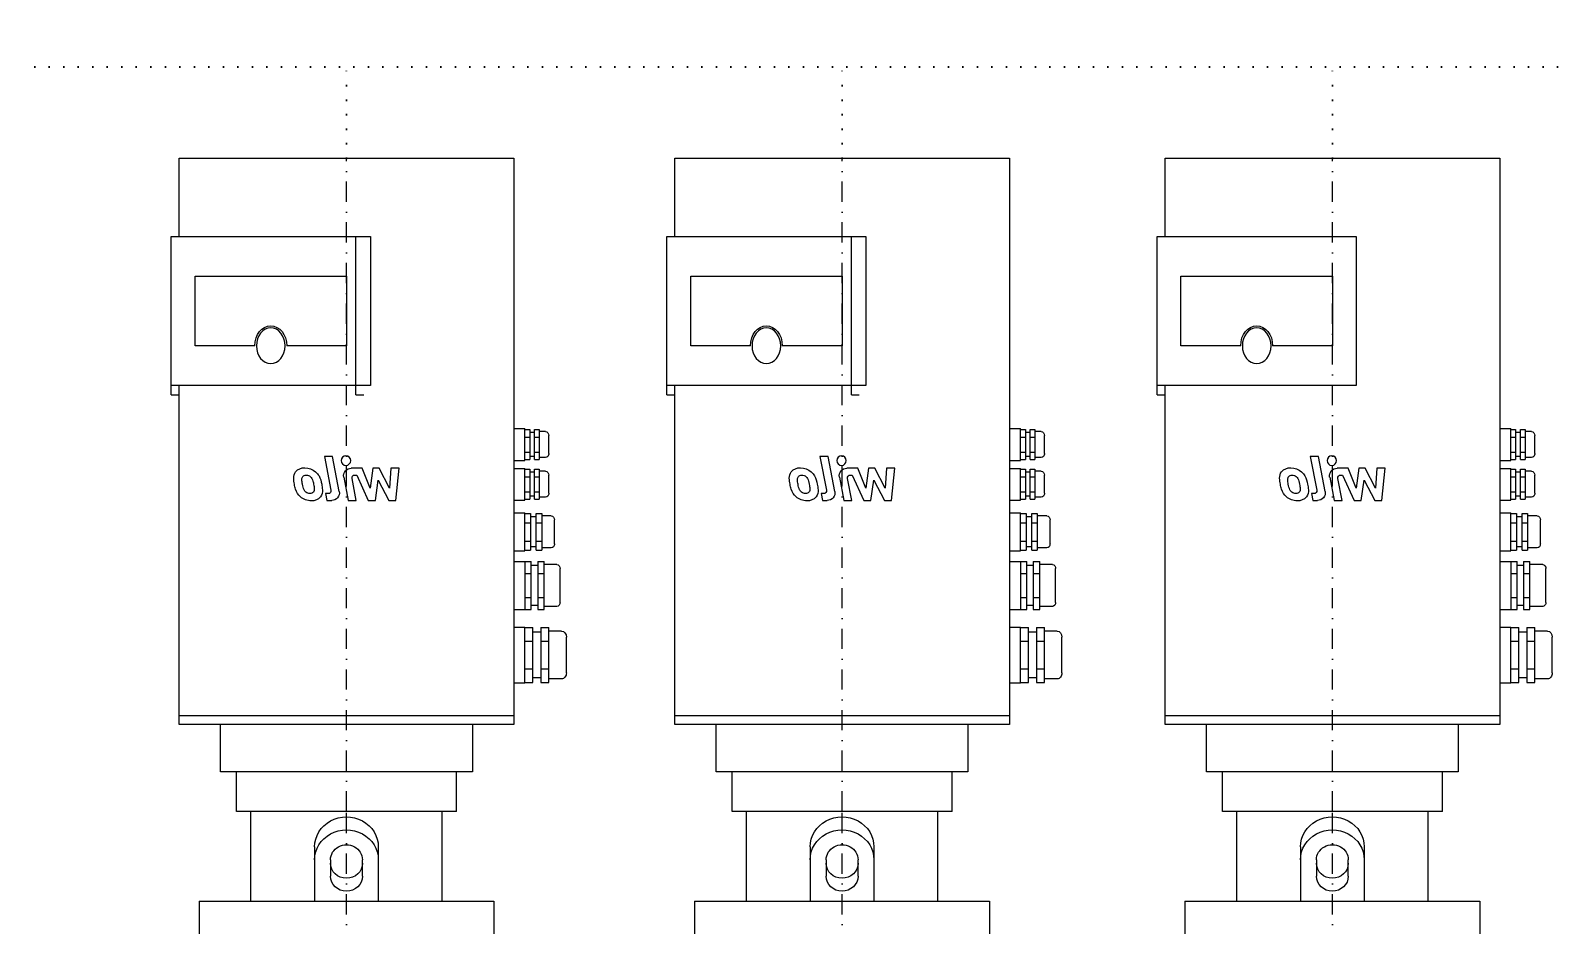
# Model space of a CAD drawing. Header units: millimetres. Extents: x 0 to 53377, y 0 to 36189.
# Drawn here: x 31597 to 32557, y 27468 to 28028 of the extents above; entities that cross this region are included whole.
import ezdxf
from ezdxf import colors
from ezdxf.entities.mleader import LeaderData, LeaderLine
from ezdxf.math import Vec2, Vec3

# ---------------------------------------------------------------- set-up
doc = ezdxf.new("R2010")
doc.units = ezdxf.units.MM
doc.linetypes.add('ACAD_ISO07W100', pattern=[3, 0, -3])
doc.linetypes.add('DASHDOT', pattern=[25.4, 12.7, -6.35, 0, -6.35])
for name, color, linetype, lineweight in [('CP_AXIS', 251, 'DASHDOT', 5), ('CP_DETAL', 251, 'Continuous', 5), ('MC-SAN-ECHIPAMENTE', 7, 'Continuous', 0), ('SAN-MC-Circuit_Informatii', 83, 'ACAD_ISO07W100', 25)]:
    doc.layers.add(name, color=color, linetype=linetype, lineweight=lineweight)
doc.layers.add('MC-SAN-VANE', color=7, linetype='Continuous')
doc.styles.get("Standard").update_dxf_attribs({"font": 'arial.ttf'})

# ---------------------------------------------------------------- blocks, each defined once
blk = doc.blocks.new('A$C2BDD4CF9')
at = {"color": 7, "lineweight": 5, "extrusion": (0, 1, 0)}
for p, q in [((-336.3, 1280), (-336.3, 924.65)), ((-126.3, 1280), (-336.3, 1280)), ((-126.3, 1230.73), (-126.3, 1280)), ((-28.64, 1280), (-28.64, 924.65)), ((181.36, 1280), (-28.64, 1280)), ((181.36, 1230.73), (181.36, 1280)), ((282.35, 1280), (282.35, 924.65)), ((492.35, 1280), (282.35, 1280)), ((282.35, 1280), (282.35, 924.65)), ((492.35, 1280), (282.35, 1280)), ((492.35, 1230.73), (492.35, 1280)), ((492.35, 1230.73), (492.35, 1280)), ((-121.3, 1230.73), (-246.3, 1230.73)), ((-246.3, 1230.73), (-246.3, 1137.34)), ((-121.3, 1131.35), (-121.3, 1230.73)), ((186.36, 1230.73), (61.36, 1230.73)), ((61.36, 1230.73), (61.36, 1137.34)), ((70.53, 1131.35), (70.53, 1230.73)), ((186.36, 1131.35), (186.36, 1230.73)), ((497.35, 1230.73), (372.35, 1230.73)), ((372.35, 1230.73), (372.35, 1137.34)), ((497.35, 1230.73), (372.35, 1230.73)), ((372.35, 1230.73), (372.35, 1137.34)), ((381.51, 1131.35), (381.51, 1230.73)), ((381.51, 1131.35), (381.51, 1230.73)), ((497.35, 1131.35), (497.35, 1230.73)), ((497.35, 1131.35), (497.35, 1230.73)), ((-136.3, 1205.83), (-231.3, 1205.83)), ((-231.3, 1205.83), (-231.3, 1162.25)), ((-136.3, 1162.25), (-136.3, 1205.83)), ((171.36, 1205.83), (76.36, 1205.83)), ((76.36, 1205.83), (76.36, 1162.25)), ((171.36, 1162.25), (171.36, 1205.83)), ((482.35, 1205.83), (387.35, 1205.83)), ((387.35, 1205.83), (387.35, 1162.25)), ((482.35, 1205.83), (387.35, 1205.83)), ((387.35, 1205.83), (387.35, 1162.25)), ((482.35, 1162.25), (482.35, 1205.83)), ((482.35, 1162.25), (482.35, 1205.83)), ((-231.3, 1162.25), (-193.8, 1162.25)), ((-173.8, 1162.25), (-136.3, 1162.25)), ((76.36, 1162.25), (113.86, 1162.25)), ((133.86, 1162.25), (171.36, 1162.25)), ((387.35, 1162.25), (424.85, 1162.25)), ((387.35, 1162.25), (424.85, 1162.25)), ((444.85, 1162.25), (482.35, 1162.25)), ((444.85, 1162.25), (482.35, 1162.25)), ((-246.3, 1137.34), (-121.3, 1137.34)), ((-126.3, 924.65), (-126.3, 1137.34)), ((61.36, 1137.34), (186.36, 1137.34)), ((181.36, 924.65), (181.36, 1137.34)), ((372.35, 1137.34), (497.35, 1137.34)), ((372.35, 1137.34), (497.35, 1137.34)), ((492.35, 924.65), (492.35, 1137.34)), ((492.35, 924.65), (492.35, 1137.34)), ((-121.3, 1131.35), (-126.3, 1131.35)), ((70.53, 1131.35), (65.53, 1131.35)), ((186.36, 1131.35), (181.36, 1131.35)), ((381.51, 1131.35), (376.51, 1131.35)), ((381.51, 1131.35), (376.51, 1131.35)), ((497.35, 1131.35), (492.35, 1131.35)), ((497.35, 1131.35), (492.35, 1131.35)), ((-358.3, 1094.6), (-358.3, 1105.85)), ((-356.3, 1108.35), (-352.3, 1108.35)), ((-349.3, 1109.61), (-352.3, 1109.61)), ((-349.3, 1104.92), (-352.3, 1104.92)), ((-349.3, 1107.73), (-346.3, 1107.73)), ((-343.3, 1109.61), (-346.3, 1109.61)), ((-343.3, 1104.92), (-346.3, 1104.92)), ((-336.3, 1110.23), (-343.3, 1110.23)), ((-50.64, 1094.6), (-50.64, 1105.85)), ((-48.64, 1108.35), (-44.64, 1108.35)), ((-41.64, 1109.61), (-44.64, 1109.61)), ((-41.64, 1104.92), (-44.64, 1104.92)), ((-41.64, 1107.73), (-38.64, 1107.73)), ((-35.64, 1109.61), (-38.64, 1109.61)), ((-35.64, 1104.92), (-38.64, 1104.92)), ((-28.64, 1110.23), (-35.64, 1110.23)), ((260.35, 1094.6), (260.35, 1105.85)), ((260.35, 1094.6), (260.35, 1105.85)), ((262.35, 1108.35), (266.35, 1108.35)), ((262.35, 1108.35), (266.35, 1108.35)), ((269.35, 1109.61), (266.35, 1109.61)), ((269.35, 1109.61), (266.35, 1109.61)), ((269.35, 1104.92), (266.35, 1104.92)), ((269.35, 1104.92), (266.35, 1104.92)), ((269.35, 1107.73), (272.35, 1107.73)), ((269.35, 1107.73), (272.35, 1107.73)), ((275.35, 1109.61), (272.35, 1109.61)), ((275.35, 1109.61), (272.35, 1109.61)), ((275.35, 1104.92), (272.35, 1104.92)), ((275.35, 1104.92), (272.35, 1104.92)), ((282.35, 1110.23), (275.35, 1110.23)), ((282.35, 1110.23), (275.35, 1110.23)), ((-349.3, 1095.54), (-352.3, 1095.54)), ((-343.3, 1095.54), (-346.3, 1095.54)), ((-41.64, 1095.54), (-44.64, 1095.54)), ((-35.64, 1095.54), (-38.64, 1095.54)), ((269.35, 1095.54), (266.35, 1095.54)), ((269.35, 1095.54), (266.35, 1095.54)), ((275.35, 1095.54), (272.35, 1095.54)), ((275.35, 1095.54), (272.35, 1095.54)), ((-356.3, 1092.1), (-352.3, 1092.1)), ((-349.3, 1090.85), (-352.3, 1090.85)), ((-349.3, 1092.73), (-346.3, 1092.73)), ((-343.3, 1090.85), (-346.3, 1090.85)), ((-336.3, 1090.23), (-343.3, 1090.23)), ((-48.64, 1092.1), (-44.64, 1092.1)), ((-41.64, 1090.85), (-44.64, 1090.85)), ((-41.64, 1092.73), (-38.64, 1092.73)), ((-35.64, 1090.85), (-38.64, 1090.85)), ((-28.64, 1090.23), (-35.64, 1090.23)), ((262.35, 1092.1), (266.35, 1092.1)), ((262.35, 1092.1), (266.35, 1092.1)), ((269.35, 1090.85), (266.35, 1090.85)), ((269.35, 1090.85), (266.35, 1090.85)), ((269.35, 1092.73), (272.35, 1092.73)), ((269.35, 1092.73), (272.35, 1092.73)), ((275.35, 1090.85), (272.35, 1090.85)), ((275.35, 1090.85), (272.35, 1090.85)), ((282.35, 1090.23), (275.35, 1090.23)), ((282.35, 1090.23), (275.35, 1090.23)), ((-358.3, 1069.7), (-358.3, 1080.95)), ((-356.3, 1083.45), (-352.3, 1083.45)), ((-349.3, 1084.7), (-352.3, 1084.7)), ((-349.3, 1080.01), (-352.3, 1080.01)), ((-349.3, 1082.82), (-346.3, 1082.82)), ((-343.3, 1084.7), (-346.3, 1084.7)), ((-343.3, 1080.01), (-346.3, 1080.01)), ((-336.3, 1085.32), (-343.3, 1085.32)), ((-50.64, 1069.7), (-50.64, 1080.95)), ((-48.64, 1083.45), (-44.64, 1083.45)), ((-41.64, 1084.7), (-44.64, 1084.7)), ((-41.64, 1080.01), (-44.64, 1080.01)), ((-41.64, 1082.82), (-38.64, 1082.82)), ((-35.64, 1084.7), (-38.64, 1084.7)), ((-35.64, 1080.01), (-38.64, 1080.01)), ((-28.64, 1085.32), (-35.64, 1085.32)), ((260.35, 1069.7), (260.35, 1080.95)), ((260.35, 1069.7), (260.35, 1080.95)), ((262.35, 1083.45), (266.35, 1083.45)), ((262.35, 1083.45), (266.35, 1083.45)), ((269.35, 1084.7), (266.35, 1084.7)), ((269.35, 1084.7), (266.35, 1084.7)), ((269.35, 1080.01), (266.35, 1080.01)), ((269.35, 1080.01), (266.35, 1080.01)), ((269.35, 1082.82), (272.35, 1082.82)), ((269.35, 1082.82), (272.35, 1082.82)), ((275.35, 1084.7), (272.35, 1084.7)), ((275.35, 1084.7), (272.35, 1084.7)), ((275.35, 1080.01), (272.35, 1080.01)), ((275.35, 1080.01), (272.35, 1080.01)), ((282.35, 1085.32), (275.35, 1085.32)), ((282.35, 1085.32), (275.35, 1085.32)), ((-356.3, 1067.2), (-352.3, 1067.2)), ((-349.3, 1070.63), (-352.3, 1070.63)), ((-349.3, 1067.82), (-346.3, 1067.82)), ((-343.3, 1070.63), (-346.3, 1070.63)), ((-48.64, 1067.2), (-44.64, 1067.2)), ((-41.64, 1070.63), (-44.64, 1070.63)), ((-41.64, 1067.82), (-38.64, 1067.82)), ((-35.64, 1070.63), (-38.64, 1070.63)), ((262.35, 1067.2), (266.35, 1067.2)), ((262.35, 1067.2), (266.35, 1067.2)), ((269.35, 1070.63), (266.35, 1070.63)), ((269.35, 1070.63), (266.35, 1070.63)), ((269.35, 1067.82), (272.35, 1067.82)), ((269.35, 1067.82), (272.35, 1067.82)), ((275.35, 1070.63), (272.35, 1070.63)), ((275.35, 1070.63), (272.35, 1070.63)), ((-350.3, 1056.98), (-353.8, 1056.98)), ((-349.3, 1065.94), (-352.3, 1065.94)), ((-343.3, 1056.98), (-346.8, 1056.98)), ((-343.3, 1065.94), (-346.3, 1065.94)), ((-336.3, 1065.32), (-343.3, 1065.32)), ((-343.3, 1033.56), (-343.3, 1057.31)), ((-336.3, 1057.31), (-343.3, 1057.31)), ((-42.64, 1056.98), (-46.14, 1056.98)), ((-41.64, 1065.94), (-44.64, 1065.94)), ((-35.64, 1056.98), (-39.14, 1056.98)), ((-35.64, 1065.94), (-38.64, 1065.94)), ((-28.64, 1065.32), (-35.64, 1065.32)), ((-35.64, 1033.56), (-35.64, 1057.31)), ((-28.64, 1057.31), (-35.64, 1057.31)), ((268.35, 1056.98), (264.85, 1056.98)), ((268.35, 1056.98), (264.85, 1056.98)), ((269.35, 1065.94), (266.35, 1065.94)), ((269.35, 1065.94), (266.35, 1065.94)), ((275.35, 1056.98), (271.85, 1056.98)), ((275.35, 1056.98), (271.85, 1056.98)), ((275.35, 1065.94), (272.35, 1065.94)), ((275.35, 1065.94), (272.35, 1065.94)), ((282.35, 1065.32), (275.35, 1065.32)), ((282.35, 1065.32), (275.35, 1065.32)), ((275.35, 1033.56), (275.35, 1057.31)), ((282.35, 1057.31), (275.35, 1057.31)), ((275.35, 1033.56), (275.35, 1057.31)), ((282.35, 1057.31), (275.35, 1057.31)), ((-361.8, 1037.94), (-361.8, 1052.94)), ((-359.8, 1055.44), (-353.8, 1055.44)), ((-350.3, 1051.21), (-353.8, 1051.21)), ((-350.3, 1054.81), (-346.8, 1054.81)), ((-343.3, 1051.21), (-346.8, 1051.21)), ((-54.14, 1037.94), (-54.14, 1052.94)), ((-52.14, 1055.44), (-46.14, 1055.44)), ((-42.64, 1051.21), (-46.14, 1051.21)), ((-42.64, 1054.81), (-39.14, 1054.81)), ((-35.64, 1051.21), (-39.14, 1051.21)), ((256.85, 1037.94), (256.85, 1052.94)), ((256.85, 1037.94), (256.85, 1052.94)), ((258.85, 1055.44), (264.85, 1055.44)), ((258.85, 1055.44), (264.85, 1055.44)), ((268.35, 1051.21), (264.85, 1051.21)), ((268.35, 1051.21), (264.85, 1051.21)), ((268.35, 1054.81), (271.85, 1054.81)), ((268.35, 1054.81), (271.85, 1054.81)), ((275.35, 1051.21), (271.85, 1051.21)), ((275.35, 1051.21), (271.85, 1051.21)), ((-350.3, 1039.66), (-353.8, 1039.66)), ((-343.3, 1039.66), (-346.8, 1039.66)), ((-42.64, 1039.66), (-46.14, 1039.66)), ((-35.64, 1039.66), (-39.14, 1039.66)), ((268.35, 1039.66), (264.85, 1039.66)), ((268.35, 1039.66), (264.85, 1039.66)), ((275.35, 1039.66), (271.85, 1039.66)), ((275.35, 1039.66), (271.85, 1039.66)), ((-359.8, 1035.44), (-353.8, 1035.44)), ((-350.3, 1033.89), (-353.8, 1033.89)), ((-350.3, 1036.06), (-346.8, 1036.06)), ((-343.3, 1033.89), (-346.8, 1033.89)), ((-336.3, 1033.56), (-343.3, 1033.56)), ((-52.14, 1035.44), (-46.14, 1035.44)), ((-42.64, 1033.89), (-46.14, 1033.89)), ((-42.64, 1036.06), (-39.14, 1036.06)), ((-35.64, 1033.89), (-39.14, 1033.89)), ((-28.64, 1033.56), (-35.64, 1033.56)), ((258.85, 1035.44), (264.85, 1035.44)), ((258.85, 1035.44), (264.85, 1035.44)), ((268.35, 1033.89), (264.85, 1033.89)), ((268.35, 1033.89), (264.85, 1033.89)), ((268.35, 1036.06), (271.85, 1036.06)), ((268.35, 1036.06), (271.85, 1036.06)), ((275.35, 1033.89), (271.85, 1033.89)), ((275.35, 1033.89), (271.85, 1033.89)), ((282.35, 1033.56), (275.35, 1033.56)), ((282.35, 1033.56), (275.35, 1033.56)), ((-365.3, 1001.19), (-365.3, 1022.44)), ((-363.3, 1024.94), (-355.3, 1024.94)), ((-351.3, 1026.97), (-355.3, 1026.97)), ((-351.3, 1019.39), (-355.3, 1019.39)), ((-351.3, 1024.31), (-347.3, 1024.31)), ((-343.3, 1026.97), (-347.3, 1026.97)), ((-343.3, 1019.39), (-347.3, 1019.39)), ((-336.3, 1026.81), (-343.3, 1026.81)), ((-57.64, 1001.19), (-57.64, 1022.44)), ((-55.64, 1024.94), (-47.64, 1024.94)), ((-43.64, 1026.97), (-47.64, 1026.97)), ((-43.64, 1019.39), (-47.64, 1019.39)), ((-43.64, 1024.31), (-39.64, 1024.31)), ((-35.64, 1026.97), (-39.64, 1026.97)), ((-35.64, 1019.39), (-39.64, 1019.39)), ((-28.64, 1026.81), (-35.64, 1026.81)), ((253.35, 1001.19), (253.35, 1022.44)), ((253.35, 1001.19), (253.35, 1022.44)), ((255.35, 1024.94), (263.35, 1024.94)), ((255.35, 1024.94), (263.35, 1024.94)), ((267.35, 1026.97), (263.35, 1026.97)), ((267.35, 1026.97), (263.35, 1026.97)), ((267.35, 1019.39), (263.35, 1019.39)), ((267.35, 1019.39), (263.35, 1019.39)), ((267.35, 1024.31), (271.35, 1024.31)), ((267.35, 1024.31), (271.35, 1024.31)), ((275.35, 1026.97), (271.35, 1026.97)), ((275.35, 1026.97), (271.35, 1026.97)), ((275.35, 1019.39), (271.35, 1019.39)), ((275.35, 1019.39), (271.35, 1019.39)), ((282.35, 1026.81), (275.35, 1026.81)), ((282.35, 1026.81), (275.35, 1026.81)), ((-351.3, 1004.24), (-355.3, 1004.24)), ((-351.3, 999.31), (-347.3, 999.31)), ((-343.3, 1004.24), (-347.3, 1004.24)), ((-43.64, 1004.24), (-47.64, 1004.24)), ((-43.64, 999.31), (-39.64, 999.31)), ((-35.64, 1004.24), (-39.64, 1004.24)), ((267.35, 1004.24), (263.35, 1004.24)), ((267.35, 1004.24), (263.35, 1004.24)), ((267.35, 999.31), (271.35, 999.31)), ((267.35, 999.31), (271.35, 999.31)), ((275.35, 1004.24), (271.35, 1004.24)), ((275.35, 1004.24), (271.35, 1004.24)), ((-363.3, 998.69), (-355.3, 998.69)), ((-351.3, 996.66), (-355.3, 996.66)), ((-343.3, 996.66), (-347.3, 996.66)), ((-336.3, 996.81), (-343.3, 996.81)), ((-55.64, 998.69), (-47.64, 998.69)), ((-43.64, 996.66), (-47.64, 996.66)), ((-35.64, 996.66), (-39.64, 996.66)), ((-28.64, 996.81), (-35.64, 996.81)), ((255.35, 998.69), (263.35, 998.69)), ((255.35, 998.69), (263.35, 998.69)), ((267.35, 996.66), (263.35, 996.66)), ((267.35, 996.66), (263.35, 996.66)), ((275.35, 996.66), (271.35, 996.66)), ((275.35, 996.66), (271.35, 996.66)), ((282.35, 996.81), (275.35, 996.81)), ((282.35, 996.81), (275.35, 996.81)), ((-366.3, 983.23), (-358.3, 983.23)), ((-353.3, 985.55), (-358.3, 985.55)), ((-358.3, 950.91), (-358.3, 985.55)), ((-353.3, 985.55), (-353.3, 950.91)), ((-353.3, 982.61), (-348.3, 982.61)), ((-343.3, 985.55), (-348.3, 985.55)), ((-348.3, 950.91), (-348.3, 985.55)), ((-343.3, 950.73), (-343.3, 985.73)), ((-336.3, 985.73), (-343.3, 985.73)), ((-58.64, 983.23), (-50.64, 983.23)), ((-45.64, 985.55), (-50.64, 985.55)), ((-50.64, 950.91), (-50.64, 985.55)), ((-45.64, 985.55), (-45.64, 950.91)), ((-45.64, 982.61), (-40.64, 982.61)), ((-35.64, 985.55), (-40.64, 985.55)), ((-40.64, 950.91), (-40.64, 985.55)), ((-35.64, 950.73), (-35.64, 985.73)), ((-28.64, 985.73), (-35.64, 985.73)), ((252.35, 983.23), (260.35, 983.23)), ((252.35, 983.23), (260.35, 983.23)), ((265.35, 985.55), (260.35, 985.55)), ((260.35, 950.91), (260.35, 985.55)), ((265.35, 985.55), (260.35, 985.55)), ((260.35, 950.91), (260.35, 985.55)), ((265.35, 985.55), (265.35, 950.91)), ((265.35, 985.55), (265.35, 950.91)), ((265.35, 982.61), (270.35, 982.61)), ((265.35, 982.61), (270.35, 982.61)), ((275.35, 985.55), (270.35, 985.55)), ((270.35, 950.91), (270.35, 985.55)), ((275.35, 985.55), (270.35, 985.55)), ((270.35, 950.91), (270.35, 985.55)), ((275.35, 950.73), (275.35, 985.73)), ((282.35, 985.73), (275.35, 985.73)), ((282.35, 985.73), (275.35, 985.73)), ((275.35, 950.73), (275.35, 985.73)), ((-369.3, 956.98), (-369.3, 979.48)), ((-353.3, 976.89), (-358.3, 976.89)), ((-343.3, 976.89), (-348.3, 976.89)), ((-61.64, 956.98), (-61.64, 979.48)), ((-45.64, 976.89), (-50.64, 976.89)), ((-35.64, 976.89), (-40.64, 976.89)), ((249.35, 956.98), (249.35, 979.48)), ((249.35, 956.98), (249.35, 979.48)), ((265.35, 976.89), (260.35, 976.89)), ((265.35, 976.89), (260.35, 976.89)), ((275.35, 976.89), (270.35, 976.89)), ((275.35, 976.89), (270.35, 976.89)), ((-366.3, 953.23), (-358.3, 953.23)), ((-353.3, 959.57), (-358.3, 959.57)), ((-353.3, 953.86), (-348.3, 953.86)), ((-343.3, 959.57), (-348.3, 959.57)), ((-58.64, 953.23), (-50.64, 953.23)), ((-45.64, 959.57), (-50.64, 959.57)), ((-45.64, 953.86), (-40.64, 953.86)), ((-35.64, 959.57), (-40.64, 959.57)), ((252.35, 953.23), (260.35, 953.23)), ((252.35, 953.23), (260.35, 953.23)), ((265.35, 959.57), (260.35, 959.57)), ((265.35, 959.57), (260.35, 959.57)), ((265.35, 953.86), (270.35, 953.86)), ((265.35, 953.86), (270.35, 953.86)), ((275.35, 959.57), (270.35, 959.57)), ((275.35, 959.57), (270.35, 959.57)), ((-353.3, 950.91), (-358.3, 950.91)), ((-343.3, 950.91), (-348.3, 950.91)), ((-336.3, 950.73), (-343.3, 950.73)), ((-45.64, 950.91), (-50.64, 950.91)), ((-35.64, 950.91), (-40.64, 950.91)), ((-28.64, 950.73), (-35.64, 950.73)), ((265.35, 950.91), (260.35, 950.91)), ((265.35, 950.91), (260.35, 950.91)), ((275.35, 950.91), (270.35, 950.91)), ((275.35, 950.91), (270.35, 950.91)), ((282.35, 950.73), (275.35, 950.73)), ((282.35, 950.73), (275.35, 950.73)), ((-336.3, 930.1), (-126.3, 930.1)), ((-336.3, 924.65), (-126.3, 924.65)), ((-310.3, 924.65), (-310.3, 895)), ((-152.3, 895), (-152.3, 924.65)), ((-28.64, 930.1), (181.36, 930.1)), ((-28.64, 924.65), (181.36, 924.65)), ((-2.64, 924.65), (-2.64, 895)), ((155.36, 895), (155.36, 924.65)), ((282.35, 930.1), (492.35, 930.1)), ((282.35, 930.1), (492.35, 930.1)), ((282.35, 924.65), (492.35, 924.65)), ((282.35, 924.65), (492.35, 924.65)), ((308.35, 924.65), (308.35, 895)), ((308.35, 924.65), (308.35, 895)), ((466.35, 895), (466.35, 924.65)), ((466.35, 895), (466.35, 924.65)), ((-300.3, 870), (-300.3, 895)), ((-162.3, 870), (-162.3, 895)), ((7.36, 870), (7.36, 895)), ((145.36, 870), (145.36, 895)), ((318.35, 870), (318.35, 895)), ((318.35, 870), (318.35, 895)), ((456.35, 870), (456.35, 895)), ((456.35, 870), (456.35, 895)), ((-300.3, 870), (-162.3, 870)), ((-291.3, 813.75), (-291.3, 870)), ((-171.3, 813.75), (-171.3, 870)), ((7.36, 870), (145.36, 870)), ((16.36, 813.75), (16.36, 870)), ((136.36, 813.75), (136.36, 870)), ((318.35, 870), (456.35, 870)), ((318.35, 870), (456.35, 870)), ((327.35, 813.75), (327.35, 870)), ((327.35, 813.75), (327.35, 870)), ((447.35, 813.75), (447.35, 870)), ((447.35, 813.75), (447.35, 870)), ((-241.3, 829.41), (-241.3, 839.75)), ((-221.3, 839.75), (-221.3, 829.41)), ((66.36, 829.41), (66.36, 839.75)), ((86.36, 839.75), (86.36, 829.41)), ((377.35, 829.41), (377.35, 839.75)), ((377.35, 829.41), (377.35, 839.75)), ((397.35, 839.75), (397.35, 829.41)), ((397.35, 839.75), (397.35, 829.41)), ((-323.8, 813.75), (-323.8, 785.62)), ((-138.8, 813.75), (-138.8, 785.62)), ((-16.14, 813.75), (-16.14, 785.62)), ((168.86, 813.75), (168.86, 785.62)), ((294.85, 813.75), (294.85, 785.62)), ((294.85, 813.75), (294.85, 785.62)), ((479.85, 813.75), (479.85, 785.62)), ((479.85, 813.75), (479.85, 785.62))]:
    blk.add_line(p, q, dxfattribs=at)
at = {"color": 7, "lineweight": 5}
for p, q in [((-352.3, 1109.61), (-352.3, 1090.85)), ((-349.3, 1090.85), (-349.3, 1109.61)), ((-346.3, 1109.61), (-346.3, 1090.85)), ((-343.3, 1090.23), (-343.3, 1110.23)), ((-44.64, 1109.61), (-44.64, 1090.85)), ((-41.64, 1090.85), (-41.64, 1109.61)), ((-38.64, 1109.61), (-38.64, 1090.85)), ((-35.64, 1090.23), (-35.64, 1110.23)), ((266.35, 1109.61), (266.35, 1090.85)), ((266.35, 1109.61), (266.35, 1090.85)), ((269.35, 1090.85), (269.35, 1109.61)), ((269.35, 1090.85), (269.35, 1109.61)), ((272.35, 1109.61), (272.35, 1090.85)), ((272.35, 1109.61), (272.35, 1090.85)), ((275.35, 1090.23), (275.35, 1110.23)), ((275.35, 1090.23), (275.35, 1110.23)), ((-352.3, 1084.7), (-352.3, 1065.94)), ((-349.3, 1065.94), (-349.3, 1084.7)), ((-346.3, 1084.7), (-346.3, 1065.94)), ((-343.3, 1065.32), (-343.3, 1085.32)), ((-44.64, 1084.7), (-44.64, 1065.94)), ((-41.64, 1065.94), (-41.64, 1084.7)), ((-38.64, 1084.7), (-38.64, 1065.94)), ((-35.64, 1065.32), (-35.64, 1085.32)), ((266.35, 1084.7), (266.35, 1065.94)), ((266.35, 1084.7), (266.35, 1065.94)), ((269.35, 1065.94), (269.35, 1084.7)), ((269.35, 1065.94), (269.35, 1084.7)), ((272.35, 1084.7), (272.35, 1065.94)), ((272.35, 1084.7), (272.35, 1065.94)), ((275.35, 1065.32), (275.35, 1085.32)), ((275.35, 1065.32), (275.35, 1085.32)), ((-353.8, 1056.98), (-353.8, 1033.89)), ((-350.3, 1033.89), (-350.3, 1056.98)), ((-346.8, 1056.98), (-346.8, 1033.89)), ((-46.14, 1056.98), (-46.14, 1033.89)), ((-42.64, 1033.89), (-42.64, 1056.98)), ((-39.14, 1056.98), (-39.14, 1033.89)), ((264.85, 1056.98), (264.85, 1033.89)), ((264.85, 1056.98), (264.85, 1033.89)), ((268.35, 1033.89), (268.35, 1056.98)), ((268.35, 1033.89), (268.35, 1056.98)), ((271.85, 1056.98), (271.85, 1033.89)), ((271.85, 1056.98), (271.85, 1033.89)), ((-355.3, 996.66), (-355.3, 1026.97)), ((-351.3, 1026.97), (-351.3, 996.66)), ((-347.3, 996.66), (-347.3, 1026.97)), ((-343.3, 1026.97), (-343.3, 996.66)), ((-47.64, 996.66), (-47.64, 1026.97)), ((-43.64, 1026.97), (-43.64, 996.66)), ((-39.64, 996.66), (-39.64, 1026.97)), ((-35.64, 1026.97), (-35.64, 996.66)), ((263.35, 996.66), (263.35, 1026.97)), ((263.35, 996.66), (263.35, 1026.97)), ((267.35, 1026.97), (267.35, 996.66)), ((267.35, 1026.97), (267.35, 996.66)), ((271.35, 996.66), (271.35, 1026.97)), ((271.35, 996.66), (271.35, 1026.97)), ((275.35, 1026.97), (275.35, 996.66)), ((275.35, 1026.97), (275.35, 996.66)), ((-310.3, 895), (-152.3, 895)), ((-2.64, 895), (155.36, 895)), ((308.35, 895), (466.35, 895)), ((308.35, 895), (466.35, 895)), ((-251.3, 847.87), (-251.3, 813.75)), ((-211.3, 847.87), (-211.3, 813.75)), ((56.36, 847.87), (56.36, 813.75)), ((96.36, 847.87), (96.36, 813.75)), ((367.35, 847.87), (367.35, 813.75)), ((367.35, 847.87), (367.35, 813.75)), ((407.35, 847.87), (407.35, 813.75)), ((407.35, 847.87), (407.35, 813.75)), ((-138.8, 813.75), (-323.8, 813.75)), ((168.86, 813.75), (-16.14, 813.75)), ((479.85, 813.75), (294.85, 813.75)), ((479.85, 813.75), (294.85, 813.75))]:
    blk.add_line(p, q, dxfattribs=at)
for centre, major_axis, ratio, start_param, end_param in [((-183.8, 1162.25), (0, 12.5), 0.8, -1.570796, 1.570796), ((-183.8, 1162.25), (0, 11.25), 0.8, 4.712389, 10.995574), ((123.86, 1162.25), (0, 12.5), 0.8, -1.570796, 1.570796), ((123.86, 1162.25), (0, 11.25), 0.8, 4.712389, 10.995574), ((434.85, 1162.25), (0, 12.5), 0.8, -1.570796, 1.570796), ((434.85, 1162.25), (0, 12.5), 0.8, -1.570796, 1.570796), ((434.85, 1162.25), (0, 11.25), 0.8, 4.712389, 10.995574), ((434.85, 1162.25), (0, 11.25), 0.8, 4.712389, 10.995574), ((-356.3, 1105.85), (0, 2.5), 0.8, 0, 1.570796), ((-48.64, 1105.85), (0, 2.5), 0.8, 0, 1.570796), ((262.35, 1105.85), (0, 2.5), 0.8, 0, 1.570796), ((262.35, 1105.85), (0, 2.5), 0.8, 0, 1.570796), ((-356.3, 1094.6), (0, 2.5), 0.8, 1.570796, 3.141593), ((-48.64, 1094.6), (0, 2.5), 0.8, 1.570796, 3.141593), ((262.35, 1094.6), (0, 2.5), 0.8, 1.570796, 3.141593), ((262.35, 1094.6), (0, 2.5), 0.8, 1.570796, 3.141593), ((-356.3, 1080.95), (0, 2.5), 0.8, 0, 1.570796), ((-48.64, 1080.95), (0, 2.5), 0.8, 0, 1.570796), ((262.35, 1080.95), (0, 2.5), 0.8, 0, 1.570796), ((262.35, 1080.95), (0, 2.5), 0.8, 0, 1.570796), ((-356.3, 1069.7), (0, 2.5), 0.8, 1.570796, 3.141593), ((-48.64, 1069.7), (0, 2.5), 0.8, 1.570796, 3.141593), ((262.35, 1069.7), (0, 2.5), 0.8, 1.570796, 3.141593), ((262.35, 1069.7), (0, 2.5), 0.8, 1.570796, 3.141593), ((-359.8, 1052.94), (0, 2.5), 0.8, 0, 1.570796), ((-52.14, 1052.94), (0, 2.5), 0.8, 0, 1.570796), ((258.85, 1052.94), (0, 2.5), 0.8, 0, 1.570796), ((258.85, 1052.94), (0, 2.5), 0.8, 0, 1.570796), ((-359.8, 1037.94), (0, 2.5), 0.8, 1.570796, 3.141593), ((-52.14, 1037.94), (0, 2.5), 0.8, 1.570796, 3.141593), ((258.85, 1037.94), (0, 2.5), 0.8, 1.570796, 3.141593), ((258.85, 1037.94), (0, 2.5), 0.8, 1.570796, 3.141593), ((-363.3, 1022.44), (0, 2.5), 0.8, 0, 1.570796), ((-55.64, 1022.44), (0, 2.5), 0.8, 0, 1.570796), ((255.35, 1022.44), (0, 2.5), 0.8, 0, 1.570796), ((255.35, 1022.44), (0, 2.5), 0.8, 0, 1.570796), ((-363.3, 1001.19), (0, 2.5), 0.8, 1.570796, 3.141593), ((-55.64, 1001.19), (0, 2.5), 0.8, 1.570796, 3.141593), ((255.35, 1001.19), (0, 2.5), 0.8, 1.570796, 3.141593), ((255.35, 1001.19), (0, 2.5), 0.8, 1.570796, 3.141593), ((-366.3, 979.48), (0, 3.75), 0.8, 0, 1.570796), ((-58.64, 979.48), (0, 3.75), 0.8, 0, 1.570796), ((252.35, 979.48), (0, 3.75), 0.8, 0, 1.570796), ((252.35, 979.48), (0, 3.75), 0.8, 0, 1.570796), ((-366.3, 956.98), (0, 3.75), 0.8, 1.570796, 3.141593), ((-58.64, 956.98), (0, 3.75), 0.8, 1.570796, 3.141593), ((252.35, 956.98), (0, 3.75), 0.8, 1.570796, 3.141593), ((252.35, 956.98), (0, 3.75), 0.8, 1.570796, 3.141593), ((-231.3, 847.87), (20, 0), 0.9375, 0, 3.141593), ((76.36, 847.87), (20, 0), 0.9375, 0, 3.141593), ((387.35, 847.87), (20, 0), 0.9375, 0, 3.141593), ((387.35, 847.87), (20, 0), 0.9375, 0, 3.141593), ((-231.3, 839.75), (20, 0), 0.9375, 0, 3.141593), ((76.36, 839.75), (20, 0), 0.9375, 0, 3.141593), ((387.35, 839.75), (20, 0), 0.9375, 0, 3.141593), ((387.35, 839.75), (20, 0), 0.9375, 0, 3.141593), ((-231.3, 839.75), (10, 0), 0.9375, 0, 3.141593), ((76.36, 839.75), (10, 0), 0.9375, 0, 3.141593), ((387.35, 839.75), (10, 0), 0.9375, 0, 3.141593), ((387.35, 839.75), (10, 0), 0.9375, 0, 3.141593), ((-231.3, 837.52), (10, 0), 0.9375, 3.141593, 6.283185), ((76.36, 837.52), (10, 0), 0.9375, 3.141593, 6.283185), ((387.35, 837.52), (10, 0), 0.9375, 3.141593, 6.283185), ((387.35, 837.52), (10, 0), 0.9375, 3.141593, 6.283185), ((-231.3, 829.41), (10, 0), 0.9375, 3.141593, 6.283185), ((76.36, 829.41), (10, 0), 0.9375, 3.141593, 6.283185), ((387.35, 829.41), (10, 0), 0.9375, 3.141593, 6.283185), ((387.35, 829.41), (10, 0), 0.9375, 3.141593, 6.283185)]:
    blk.add_ellipse(centre, major_axis=major_axis, ratio=ratio, start_param=start_param, end_param=end_param, dxfattribs=at)
at = {"layer": 'CP_AXIS', "color": 7, "lineweight": 5}
for p, q in [((-231.3, 870), (-231.3, 1280)), ((76.36, 870), (76.36, 1280)), ((387.35, 870), (387.35, 1280)), ((387.35, 870), (387.35, 1280)), ((-231.3, 270), (-231.3, 870)), ((76.36, 270), (76.36, 870)), ((387.35, 270), (387.35, 870)), ((387.35, 270), (387.35, 870))]:
    blk.add_line(p, q, dxfattribs=at)
at = {"layer": 'CP_DETAL', "color": 7, "lineweight": 5}
for p, q in [((-264.43, 1085.41), (-259.22, 1085.41)), ((-262.3, 1065.16), (-264.43, 1085.41)), ((-259.22, 1085.41), (-258.39, 1072.9)), ((-258.39, 1072.9), (-251.84, 1085.41)), ((-251.84, 1085.41), (-247.89, 1085.41)), ((-247.89, 1085.41), (-246.16, 1072.9)), ((-246.16, 1072.9), (-241.11, 1085.41)), ((-241.11, 1085.41), (-234.32, 1085.43)), ((-226.75, 1070.88), (-222.49, 1092.84)), ((-222.49, 1092.84), (-217.44, 1092.84)), ((-217.44, 1092.84), (-221.57, 1071.58)), ((43.23, 1085.41), (48.44, 1085.41)), ((45.36, 1065.16), (43.23, 1085.41)), ((48.44, 1085.41), (49.27, 1072.9)), ((49.27, 1072.9), (55.82, 1085.41)), ((55.82, 1085.41), (59.77, 1085.41)), ((59.77, 1085.41), (61.5, 1072.9)), ((61.5, 1072.9), (66.56, 1085.41)), ((66.56, 1085.41), (73.34, 1085.43)), ((80.91, 1070.88), (85.18, 1092.84)), ((85.18, 1092.84), (90.23, 1092.84)), ((90.23, 1092.84), (86.1, 1071.58)), ((354.22, 1085.41), (359.43, 1085.41)), ((356.35, 1065.16), (354.22, 1085.41)), ((354.22, 1085.41), (359.43, 1085.41)), ((356.35, 1065.16), (354.22, 1085.41)), ((359.43, 1085.41), (360.26, 1072.9)), ((359.43, 1085.41), (360.26, 1072.9)), ((360.26, 1072.9), (366.81, 1085.41)), ((360.26, 1072.9), (366.81, 1085.41)), ((366.81, 1085.41), (370.76, 1085.41)), ((366.81, 1085.41), (370.76, 1085.41)), ((370.76, 1085.41), (372.49, 1072.9)), ((370.76, 1085.41), (372.49, 1072.9)), ((372.49, 1072.9), (377.54, 1085.41)), ((372.49, 1072.9), (377.54, 1085.41)), ((377.54, 1085.41), (384.33, 1085.43)), ((377.54, 1085.41), (384.33, 1085.43)), ((391.9, 1070.88), (396.16, 1092.84)), ((391.9, 1070.88), (396.16, 1092.84)), ((396.16, 1092.84), (401.21, 1092.84)), ((396.16, 1092.84), (401.21, 1092.84)), ((401.21, 1092.84), (397.08, 1071.58)), ((401.21, 1092.84), (397.08, 1071.58)), ((-251.18, 1077.87), (-257.88, 1065.16)), ((-249.42, 1065.16), (-251.18, 1077.87)), ((-237.73, 1081.14), (-245, 1065.16)), ((-236.55, 1081.14), (-237.73, 1081.14)), ((-237.44, 1065.15), (-234.78, 1079)), ((-229.6, 1079.72), (-232.39, 1065.15)), ((56.48, 1077.87), (49.78, 1065.16)), ((58.25, 1065.16), (56.48, 1077.87)), ((69.93, 1081.14), (62.66, 1065.16)), ((71.12, 1081.14), (69.93, 1081.14)), ((70.22, 1065.15), (72.88, 1079)), ((78.07, 1079.72), (75.27, 1065.15)), ((367.47, 1077.87), (360.77, 1065.16)), ((367.47, 1077.87), (360.77, 1065.16)), ((369.23, 1065.16), (367.47, 1077.87)), ((369.23, 1065.16), (367.47, 1077.87)), ((380.92, 1081.14), (373.65, 1065.16)), ((380.92, 1081.14), (373.65, 1065.16)), ((382.1, 1081.14), (380.92, 1081.14)), ((382.1, 1081.14), (380.92, 1081.14)), ((381.21, 1065.15), (383.87, 1079)), ((381.21, 1065.15), (383.87, 1079)), ((389.05, 1079.72), (386.26, 1065.15)), ((389.05, 1079.72), (386.26, 1065.15)), ((-219.8, 1069.44), (-218.25, 1069.44)), ((-218.25, 1069.44), (-219.08, 1065.16)), ((87.86, 1069.44), (89.41, 1069.44)), ((89.41, 1069.44), (88.58, 1065.16)), ((398.85, 1069.44), (400.4, 1069.44)), ((398.85, 1069.44), (400.4, 1069.44)), ((400.4, 1069.44), (399.57, 1065.16)), ((400.4, 1069.44), (399.57, 1065.16)), ((-257.88, 1065.16), (-262.3, 1065.16)), ((-245, 1065.16), (-249.42, 1065.16)), ((-232.39, 1065.15), (-237.44, 1065.15)), ((-219.08, 1065.16), (-222.04, 1065.16)), ((49.78, 1065.16), (45.36, 1065.16)), ((62.66, 1065.16), (58.25, 1065.16)), ((75.27, 1065.15), (70.22, 1065.15)), ((88.58, 1065.16), (85.62, 1065.16)), ((360.77, 1065.16), (356.35, 1065.16)), ((360.77, 1065.16), (356.35, 1065.16)), ((373.65, 1065.16), (369.23, 1065.16)), ((373.65, 1065.16), (369.23, 1065.16)), ((386.26, 1065.15), (381.21, 1065.15)), ((386.26, 1065.15), (381.21, 1065.15)), ((399.57, 1065.16), (396.61, 1065.16)), ((399.57, 1065.16), (396.61, 1065.16))]:
    blk.add_line(p, q, dxfattribs=at)
for centre in [(-230.97, 1090.17), (76.7, 1090.17), (387.68, 1090.17), (387.68, 1090.17)]:
    blk.add_circle(centre, 3, dxfattribs=at)
for centre, radius, start, end in [((-234.31, 1080.63), 4.8, 349.14628, 90.1097), ((-205.33, 1075.6), 10.05, 89.32867, 131.19838), ((-204.76, 1078.69), 6.97, 39.86254, 93.78775), ((73.35, 1080.63), 4.8, 349.14628, 90.1097), ((102.33, 1075.6), 10.05, 89.32867, 131.19838), ((102.91, 1078.69), 6.97, 39.86254, 93.78775), ((384.34, 1080.63), 4.8, 349.14628, 90.1097), ((384.34, 1080.63), 4.8, 349.14628, 90.1097), ((413.32, 1075.6), 10.05, 89.32867, 131.19838), ((413.32, 1075.6), 10.05, 89.32867, 131.19838), ((413.89, 1078.69), 6.97, 39.86254, 93.78775), ((413.89, 1078.69), 6.97, 39.86254, 93.78775), ((-236.55, 1079.34), 1.8, 349.12824, 90.03612), ((-198.25, 1072.56), 17.74, 153.11154, 171.0742), ((-205.83, 1075.98), 9.44, 130.4936, 150.86472), ((-183.7, 1070.15), 27.51, 165.01044, 169.18658), ((-204.94, 1076.18), 5.44, 132.32247, 168.54459), ((-206.18, 1077.38), 3.72, 88.6944, 130.59674), ((-206.02, 1077.71), 3.39, 69.364, 91.28334), ((-205.64, 1078.8), 2.23, 38.89188, 68.62272), ((-206.35, 1078.43), 3.02, 358.4755, 35.93303), ((-222.6, 1078.86), 19.28, 349.37609, 358.47941), ((-204.31, 1079.47), 6.13, 357.21753, 36.91765), ((-218.55, 1079.62), 20.37, 347.78458, 358.75865), ((71.12, 1079.34), 1.8, 349.12824, 90.03612), ((109.41, 1072.56), 17.74, 153.11154, 171.0742), ((101.84, 1075.98), 9.44, 130.4936, 150.86472), ((123.97, 1070.15), 27.51, 165.01044, 169.18658), ((102.72, 1076.18), 5.44, 132.32247, 168.54459), ((101.48, 1077.38), 3.72, 88.6944, 130.59674), ((101.64, 1077.71), 3.39, 69.364, 91.28334), ((102.02, 1078.8), 2.23, 38.89188, 68.62272), ((101.31, 1078.43), 3.02, 358.4755, 35.93303), ((85.06, 1078.86), 19.28, 349.37609, 358.47941), ((103.35, 1079.47), 6.13, 357.21753, 36.91765), ((89.11, 1079.62), 20.37, 347.78458, 358.75865), ((382.1, 1079.34), 1.8, 349.12824, 90.03612), ((382.1, 1079.34), 1.8, 349.12824, 90.03612), ((420.4, 1072.56), 17.74, 153.11154, 171.0742), ((420.4, 1072.56), 17.74, 153.11154, 171.0742), ((412.82, 1075.98), 9.44, 130.4936, 150.86472), ((412.82, 1075.98), 9.44, 130.4936, 150.86472), ((434.95, 1070.15), 27.51, 165.01044, 169.18658), ((434.95, 1070.15), 27.51, 165.01044, 169.18658), ((413.71, 1076.18), 5.44, 132.32247, 168.54459), ((413.71, 1076.18), 5.44, 132.32247, 168.54459), ((412.47, 1077.38), 3.72, 88.6944, 130.59674), ((412.47, 1077.38), 3.72, 88.6944, 130.59674), ((412.63, 1077.71), 3.39, 69.364, 91.28334), ((412.63, 1077.71), 3.39, 69.364, 91.28334), ((413.01, 1078.8), 2.23, 38.89188, 68.62272), ((413.01, 1078.8), 2.23, 38.89188, 68.62272), ((412.3, 1078.43), 3.02, 358.4755, 35.93303), ((412.3, 1078.43), 3.02, 358.4755, 35.93303), ((396.05, 1078.86), 19.28, 349.37609, 358.47941), ((396.05, 1078.86), 19.28, 349.37609, 358.47941), ((414.34, 1079.47), 6.13, 357.21753, 36.91765), ((414.34, 1079.47), 6.13, 357.21753, 36.91765), ((400.1, 1079.62), 20.37, 347.78458, 358.75865), ((400.1, 1079.62), 20.37, 347.78458, 358.75865), ((-222.04, 1069.96), 4.8, 169.00415, 270), ((-219.8, 1071.24), 1.8, 169.00415, 270), ((-209.98, 1071.19), 6.29, 173.44296, 216.79019), ((-192.23, 1070.45), 24.04, 168.33329, 176.52588), ((-209.74, 1071.7), 6.79, 219.11758, 274.24105), ((-207.94, 1072.22), 3.17, 173.0647, 215.67225), ((-193.66, 1071.64), 17.45, 167.85106, 176.83157), ((-208.57, 1072.02), 2.55, 220.25404, 274.7357), ((-209.18, 1075.25), 10.32, 269.67378, 310.63898), ((-209.01, 1078.39), 8.93, 274.18455, 282.23013), ((-208.22, 1073.21), 3.72, 287.23719, 310.2783), ((-208.82, 1073.81), 4.57, 311.13806, 334.81622), ((-218.66, 1077.94), 15.24, 336.53024, 350.06328), ((-209.05, 1074.99), 10.03, 311.00226, 344.05833), ((-227.87, 1080.9), 29.76, 343.06336, 349.16054), ((85.62, 1069.96), 4.8, 169.00415, 270), ((87.86, 1071.24), 1.8, 169.00415, 270), ((97.69, 1071.19), 6.29, 173.44296, 216.79019), ((115.43, 1070.45), 24.04, 168.33329, 176.52588), ((97.92, 1071.7), 6.79, 219.11758, 274.24105), ((99.72, 1072.22), 3.17, 173.0647, 215.67225), ((114, 1071.64), 17.45, 167.85106, 176.83157), ((99.09, 1072.02), 2.55, 220.25404, 274.7357), ((98.48, 1075.25), 10.32, 269.67378, 310.63898), ((98.65, 1078.39), 8.93, 274.18455, 282.23013), ((99.44, 1073.21), 3.72, 287.23719, 310.2783), ((98.84, 1073.81), 4.57, 311.13806, 334.81622), ((89, 1077.94), 15.24, 336.53024, 350.06328), ((98.62, 1074.99), 10.03, 311.00226, 344.05833), ((79.8, 1080.9), 29.76, 343.06336, 349.16054), ((396.61, 1069.96), 4.8, 169.00415, 270), ((396.61, 1069.96), 4.8, 169.00415, 270), ((398.85, 1071.24), 1.8, 169.00415, 270), ((398.85, 1071.24), 1.8, 169.00415, 270), ((408.67, 1071.19), 6.29, 173.44296, 216.79019), ((408.67, 1071.19), 6.29, 173.44296, 216.79019), ((426.42, 1070.45), 24.04, 168.33329, 176.52588), ((426.42, 1070.45), 24.04, 168.33329, 176.52588), ((408.91, 1071.7), 6.79, 219.11758, 274.24105), ((408.91, 1071.7), 6.79, 219.11758, 274.24105), ((410.71, 1072.22), 3.17, 173.0647, 215.67225), ((410.71, 1072.22), 3.17, 173.0647, 215.67225), ((424.99, 1071.64), 17.45, 167.85106, 176.83157), ((424.99, 1071.64), 17.45, 167.85106, 176.83157), ((410.08, 1072.02), 2.55, 220.25404, 274.7357), ((410.08, 1072.02), 2.55, 220.25404, 274.7357), ((409.47, 1075.25), 10.32, 269.67378, 310.63898), ((409.47, 1075.25), 10.32, 269.67378, 310.63898), ((409.64, 1078.39), 8.93, 274.18455, 282.23013), ((409.64, 1078.39), 8.93, 274.18455, 282.23013), ((410.43, 1073.21), 3.72, 287.23719, 310.2783), ((410.43, 1073.21), 3.72, 287.23719, 310.2783), ((409.83, 1073.81), 4.57, 311.13806, 334.81622), ((409.83, 1073.81), 4.57, 311.13806, 334.81622), ((399.99, 1077.94), 15.24, 336.53024, 350.06328), ((399.99, 1077.94), 15.24, 336.53024, 350.06328), ((409.6, 1074.99), 10.03, 311.00226, 344.05833), ((409.6, 1074.99), 10.03, 311.00226, 344.05833), ((390.78, 1080.9), 29.76, 343.06336, 349.16054), ((390.78, 1080.9), 29.76, 343.06336, 349.16054)]:
    blk.add_arc(centre, radius, start, end, dxfattribs=at)

msp = doc.modelspace()

# ---------------------------------------------------------------- linework, layer by layer
at = {"layer": 'SAN-MC-Circuit_Informatii', "linetype": 'ACAD_ISO07W100', "ltscale": 3}
msp.add_lwpolyline([(32682.04, 27691.79), (32682.04, 28005.64), (31441.13, 28005.64, -0.414214), (31391.13, 28055.64), (31391.13, 28928.94)], format="xyb", dxfattribs=at)
for points in [[(31794.69, 27948.39), (31794.69, 28005.64)], [(32105.68, 27948.39), (32105.68, 28005.64)], [(32413.34, 27948.39), (32413.34, 28005.64)]]:
    msp.add_lwpolyline(points, dxfattribs=at)

# ---------------------------------------------------------------- block references
at = {"layer": 'MC-SAN-ECHIPAMENTE', "color": 1, "xscale": -1}
msp.add_blockref('A$C2BDD4CF9', (32182.04, 26668.39), dxfattribs=at)

# ---------------------------------------------------------------- leaders
at = {"layer": 'MC-SAN-VANE'}
ml = msp.add_multileader_mtext('Standard', dxfattribs=at)
ml.set_content('\\pxi-2,l2,ql;Vas stocare clor', color=256)
ml.set_leader_properties()
ml.build(insert=Vec2(0, 0))
ml.multileader.update_dxf_attribs({"dogleg_length": 0.36, "arrow_head_size": 100})
ctx = ml.context
ctx.base_point, ctx.char_height, ctx.arrow_head_size, ctx.landing_gap_size, ctx.plane_origin = Vec3(29089.7, 33297.23), 100, 100, 0.09, Vec3(31593.93, 33848.48)
notes = []
notes.append((ctx, [(0, (0, 0, 0), (0, 0), (1, 0), 1, [])]))
ctx.mtext.insert, ctx.mtext.width, ctx.mtext.defined_height, ctx.mtext.flow_direction = Vec3(29089.79, 33342.97), 4738.6221, 742.95, 5
for ctx, leaders in notes:
    for number, flags, end, landing, length, lines in leaders:
        leader = LeaderData()
        leader.index, (leader.has_last_leader_line, leader.has_dogleg_vector, leader.attachment_direction) = number, flags
        leader.last_leader_point, leader.dogleg_vector, leader.dogleg_length = Vec3(end), Vec3(landing), length
        for number, points, colour, breaks in lines:
            line = LeaderLine()
            line.index, line.vertices, line.color, line.breaks = number, Vec3.list(points), colors.encode_raw_color(colour), breaks
            leader.lines.append(line)
        ctx.leaders.append(leader)

doc.saveas('drawing.dxf')
